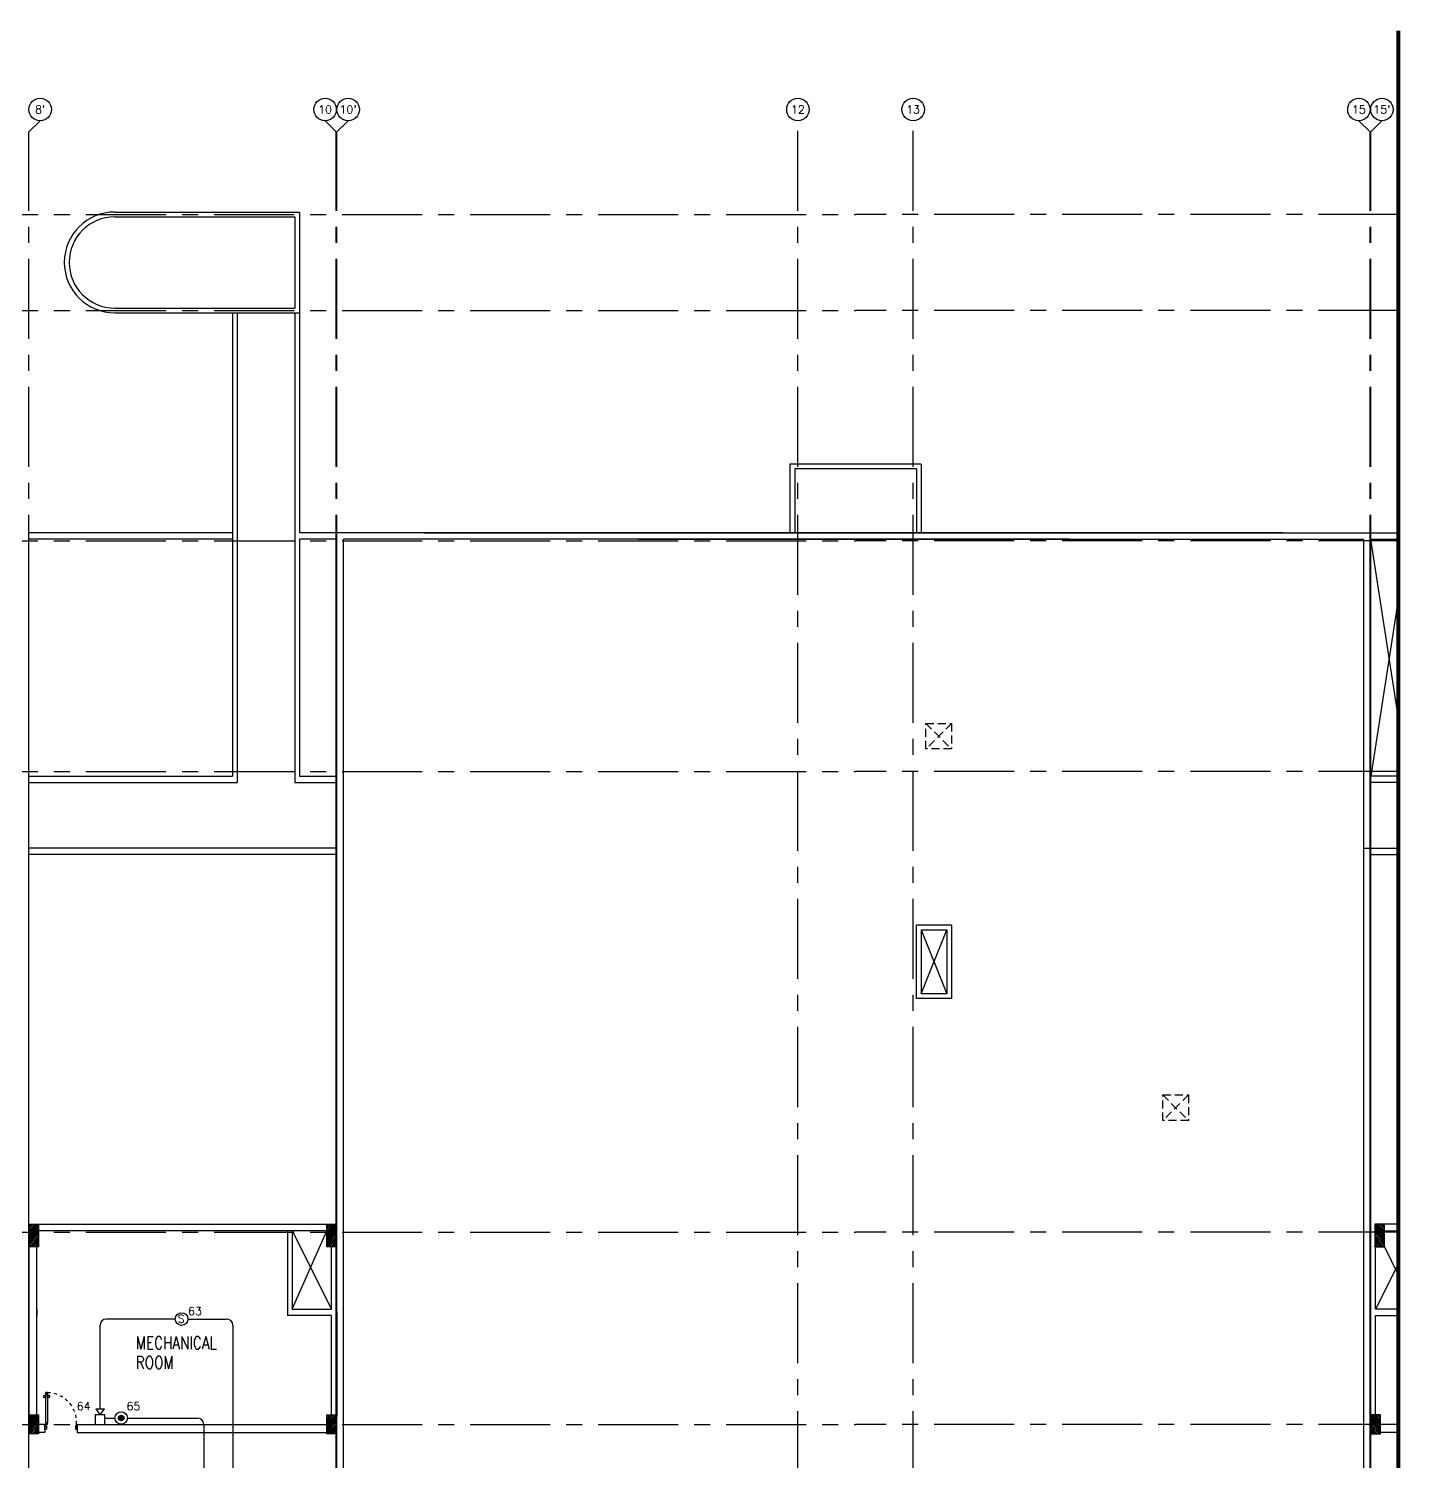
# Model space of a CAD drawing. Extents: x 89222.2 to 89308.7, y 39917.8 to 40003.3.
# Drawn here: x 89265.16 to 89308.01, y 39958.54 to 40003.3 of the extents above; entities that cross this region are included whole.
import ezdxf
from ezdxf.enums import TextEntityAlignment as Align

# ---------------------------------------------------------------- set-up
doc = ezdxf.new("R2010")
doc.units = 0
doc.header["$MEASUREMENT"] = 0
for name, pattern in [('CENTER2', [1.125, 0.75, -0.125, 0.125, -0.125]), ('CENTERX2', [4, 2.5, -0.5, 0.5, -0.5]), ('HIDDEN', [0.375, 0.25, -0.125])]:
    doc.linetypes.add(name, pattern=pattern)
doc.layers.get('0').update_dxf_attribs({"color": 11, "linetype": 'CONTINUOUS'})
for name, color, linetype in [('AX', 11, 'CONTINUOUS'), ('AX-CR', 11, 'CONTINUOUS'), ('AX-TXT', 11, 'CONTINUOUS'), ('AXES', 11, 'CENTERX2'), ('COL', 11, 'CONTINUOUS'), ('DOOR', 11, 'CONTINUOUS'), ('E-FIRE', 4, 'CONTINUOUS'), ('E-WIRE', 4, 'CONTINUOUS'), ('EJ', 11, 'CONTINUOUS'), ('ELEV', 11, 'CONTINUOUS'), ('HAT', 11, 'CONTINUOUS'), ('PROJ-L', 11, 'CONTINUOUS'), ('ROOF', 11, 'CONTINUOUS'), ('SHAFT', 11, 'CONTINUOUS'), ('TXT', 11, 'CONTINUOUS'), ('WALL', 11, 'CONTINUOUS')]:
    doc.layers.add(name, color=color, linetype=linetype)
doc.styles.add('ROMANS', font='ROMANS.shx')

# ---------------------------------------------------------------- blocks, each defined once
blk = doc.blocks.new('STL-DR')
at = {"layer": 'DOOR', "color": 0, "linetype": 'ByBlock'}
for p, q in [((50, 0), (0, 0)), ((0, -150), (0, 0)), ((50, -100), (50, 0)), ((0, -150), (25, -150)), ((25, -100), (50, -100)), ((25, -150), (25, -100)), ((75, -150), (25, -150)), ((25, -200), (25, -150)), ((75, -200), (25, -200)), ((75, -150), (75, -200)), ((950, -100), (950, 0)), ((950, 0), (1000, 0)), ((975, -100), (950, -100)), ((975, -150), (975, -100)), ((1000, -150), (975, -150)), ((1000, 0), (1000, -150)), ((18, -990), (9, -990)), ((9, -1055), (9, -990)), ((18, -1055), (9, -1055)), ((18, -978), (18, -1068)), ((25, -978), (18, -978)), ((18, -1055), (18, -990)), ((25, -1068), (18, -1068)), ((25, -1100), (75, -1100)), ((25, -1100), (25, -1150)), ((25, -1150), (75, -1150)), ((75, -1150), (25, -1150)), ((75, -978), (82, -978)), ((75, -1068), (82, -1068)), ((75, -1100), (75, -1150)), ((82, -978), (82, -1068)), ((82, -990), (91, -990)), ((82, -1055), (82, -990)), ((82, -1055), (91, -1055)), ((91, -1055), (91, -990))]:
    blk.add_line(p, q, dxfattribs=at)
at = {"layer": 'DOOR', "linetype": 'ByBlock'}
for p, q in [((25, -200), (25, -1100)), ((75, -1100), (75, -200))]:
    blk.add_line(p, q, dxfattribs=at)
at = {"layer": 'DOOR', "color": 0, "linetype": 'ByBlock'}
for centre in [(-24, -1023), (124, -1023)]:
    blk.add_circle(centre, 32.4, dxfattribs=at)
at = {"layer": 'DOOR', "linetype": 'HIDDEN', "ltscale": 0.5}
blk.add_arc((50, -223), 928, 271.544, 4.4816, dxfattribs=at)
at = {"layer": 'WALL'}
for p, q in [((0, 0), (0, -150)), ((0, 0), (0, -150)), ((1000, 0), (1000, -150))]:
    blk.add_line(p, q, dxfattribs=at)
blk = doc.blocks.new('C11')
at = {"layer": 'HAT'}
h = blk.add_hatch(dxfattribs=at)
h.set_pattern_fill('ANSI31', color=256, scale=300, style=0)
h.set_pattern_definition([(45, (-248556.182, -75061.005), (-26.5165043, 26.5165043), [])])
h.paths.add_polyline_path([(300, 700), (0, 700), (0, 350), (300, 350)])
h.paths.add_polyline_path([(300, 350), (0, 350), (0, 0), (300, 0)])
at = {"layer": 'COL'}
blk.add_lwpolyline([(300, 700), (300, 0), (0, 0), (0, 700)], close=True, dxfattribs=at)
blk = doc.blocks.new('AXU')
at = {"layer": 'AX-CR'}
blk.add_circle((0, 350), 350, dxfattribs=at)
at = {"layer": 'AX-TXT', "style": 'ROMANS'}
blk.add_attdef('AX', text='', height=250, dxfattribs=at).set_placement((0, 350), align=Align.MIDDLE)
blk = doc.blocks.new('S')
at = {"layer": 'E-FIRE'}
blk.add_circle((0, 0), 197, dxfattribs=at)
at = {"layer": 'E-FIRE', "color": 3, "style": 'ROMANS'}
blk.add_text('S', height=250, dxfattribs=at).set_placement((-119, -115))
blk = doc.blocks.new('MCP')
at = {"color": 1}
for p, q in [((-88, -9), (9, 88)), ((-82, 33), (-33, 82)), ((-80, -36), (36, 80)), ((-66, -58), (58, 66)), ((-47, -74), (74, 47)), ((-23, -85), (85, 23)), ((10, -88), (88, -10))]:
    blk.add_line(p, q, dxfattribs=at)
at = {"layer": 'E-FIRE'}
blk.add_circle((0, 0), 197, dxfattribs=at)
at = {"layer": 'E-FIRE', "color": 4}
blk.add_circle((0, 0), 88.1, dxfattribs=at)
blk = doc.blocks.new('ES')
at = {"layer": 'E-FIRE'}
blk.add_line((-135, 485), (134, 485), dxfattribs=at)
for points in [[(-135, 485), (0, 300)], [(0, 300), (0, 300), (134, 485)]]:
    blk.add_lwpolyline(points, dxfattribs=at)
blk.add_lwpolyline([(-150, 0), (150, 0), (150, 300), (-150, 300)], close=True, dxfattribs=at)

msp = doc.modelspace()

# ---------------------------------------------------------------- hatches: boundary and pattern name
at = {"layer": 'HAT'}
h = msp.add_hatch(dxfattribs=at)
h.set_pattern_fill('ANSI31', color=256, scale=0.3, style=0)
h.set_pattern_definition([(45, (89025.912482, 39890.188557), (-0.0265165043, 0.0265165043), [])])
h.paths.add_polyline_path([(89274.769, 39965.95), (89274.469, 39965.95), (89274.469, 39965.6), (89274.769, 39965.6)])
h.paths.add_polyline_path([(89274.769, 39965.6), (89274.469, 39965.6), (89274.469, 39965.25), (89274.769, 39965.25)])
h = msp.add_hatch(dxfattribs=at)
h.set_pattern_fill('ANSI31', color=256, scale=300, style=0)
h.set_pattern_definition([(135, (89556.064846, 39890.188557), (0.0265165043, 0.0265165043), [])])
h.paths.add_polyline_path([(89307.209, 39965.95), (89307.509, 39965.95), (89307.509, 39965.6), (89307.209, 39965.6)])
h.paths.add_polyline_path([(89307.209, 39965.6), (89307.509, 39965.6), (89307.509, 39965.25), (89307.209, 39965.25)])
h = msp.add_hatch(dxfattribs=at)
h.set_pattern_fill('ANSI31', color=256, scale=0.3, style=0)
h.set_pattern_definition([(45, (89016.292482, 39904.688557), (-0.0265165043, 0.0265165043), [])])
h.paths.add_polyline_path([(89265.469, 39960), (89265.169, 39960), (89265.169, 39959.7), (89265.469, 39959.7)])
h.paths.add_polyline_path([(89265.469, 39959.7), (89265.169, 39959.7), (89265.169, 39959.4), (89265.469, 39959.4)])
h = msp.add_hatch(dxfattribs=at)
h.set_pattern_fill('ANSI31', color=256, scale=0.3, style=0)
h.set_pattern_definition([(45, (89025.592482, 39904.688557), (-0.0265165043, 0.0265165043), [])])
h.paths.add_polyline_path([(89274.769, 39960), (89274.469, 39960), (89274.469, 39959.7), (89274.769, 39959.7)])
h.paths.add_polyline_path([(89274.769, 39959.7), (89274.469, 39959.7), (89274.469, 39959.4), (89274.769, 39959.4)])
h = msp.add_hatch(dxfattribs=at)
h.set_pattern_fill('ANSI31', color=256, scale=300, style=0)
h.set_pattern_definition([(135, (89556.260576, 39904.688557), (0.0265165043, 0.0265165043), [])])
h.paths.add_polyline_path([(89307.084, 39960), (89307.384, 39960), (89307.384, 39959.7), (89307.084, 39959.7)])
h.paths.add_polyline_path([(89307.084, 39959.7), (89307.384, 39959.7), (89307.384, 39959.4), (89307.084, 39959.4)])

# ---------------------------------------------------------------- linework, layer by layer
at = {"layer": 'AXES'}
for p, q in [((89265.169, 40000.078), (89265.519, 40000.428)), ((89274.769, 40000.078), (89274.419, 40000.428)), ((89274.789, 40000.078), (89275.139, 40000.428)), ((89289.189, 39921.615), (89289.189, 40000.428)), ((89292.789, 39921.615), (89292.789, 40000.428)), ((89307.064, 40000.078), (89306.714, 40000.428)), ((89307.084, 40000.078), (89307.434, 40000.428)), ((89265.169, 39921.615), (89265.169, 40000.078)), ((89274.769, 39921.615), (89274.769, 40000.078)), ((89274.789, 39921.615), (89274.789, 40000.078)), ((89307.064, 39921.615), (89307.064, 40000.078)), ((89307.084, 39921.615), (89307.084, 40000.078)), ((89222.949, 39997.5), (89290.989, 39997.5)), ((89307.948, 39997.5), (89290.989, 39997.5)), ((89222.949, 39994.5), (89290.989, 39994.5)), ((89307.948, 39994.5), (89290.989, 39994.5)), ((89222.949, 39987.3), (89290.989, 39987.3)), ((89307.948, 39987.3), (89290.989, 39987.3)), ((89222.949, 39980.1), (89290.989, 39980.1)), ((89307.948, 39980.1), (89290.989, 39980.1)), ((89222.949, 39965.7), (89290.989, 39965.7)), ((89307.948, 39965.7), (89290.989, 39965.7)), ((89222.949, 39959.7), (89290.989, 39959.7)), ((89307.948, 39959.7), (89290.989, 39959.7))]:
    msp.add_line(p, q, dxfattribs=at)
at = {"layer": 'COL'}
for p, q in [((89265.469, 39965.95), (89274.769, 39965.95)), ((89307.948, 39965.95), (89307.509, 39965.95)), ((89274.469, 39965.75), (89265.469, 39965.75)), ((89307.509, 39965.75), (89307.948, 39965.75)), ((89273.394, 39963.3), (89274.619, 39963.3)), ((89307.948, 39963.3), (89307.234, 39963.3)), ((89274.619, 39963.1), (89273.244, 39963.1)), ((89307.234, 39963.1), (89307.948, 39963.1))]:
    msp.add_line(p, q, dxfattribs=at)
for points in [[(89274.769, 39965.95), (89274.769, 39965.25), (89274.469, 39965.25), (89274.469, 39965.95)], [(89307.209, 39965.95), (89307.209, 39965.25), (89307.509, 39965.25), (89307.509, 39965.95)], [(89265.469, 39960), (89265.469, 39959.4), (89265.169, 39959.4), (89265.169, 39960)], [(89274.769, 39960), (89274.769, 39959.4), (89274.469, 39959.4), (89274.469, 39960)], [(89307.084, 39960), (89307.084, 39959.4), (89307.384, 39959.4), (89307.384, 39960)]]:
    msp.add_lwpolyline(points, close=True, dxfattribs=at)
at = {"layer": 'E-WIRE', "color": 4}
for p, q in [((89267.39, 39960.184), (89267.39, 39962.79)), ((89269.739, 39962.99), (89267.59, 39962.99)), ((89270.133, 39962.99), (89271.339, 39962.99)), ((89271.539, 39962.79), (89271.539, 39953.572)), ((89267.853, 39959.882), (89267.54, 39959.882)), ((89268.247, 39959.899), (89270.428, 39959.899)), ((89270.628, 39959.699), (89270.628, 39952.016))]:
    msp.add_line(p, q, dxfattribs=at)
for centre, start, end in [((89267.59, 39962.79), 90, 180), ((89271.339, 39962.79), 0, 90), ((89270.428, 39959.699), 0, 90)]:
    msp.add_arc(centre, 0.2, start, end, dxfattribs=at)
at = {"layer": 'EJ'}
for p, q in [((89265.169, 39928.23), (89265.169, 39987.55)), ((89274.769, 39928.23), (89274.769, 39987.55)), ((89274.789, 39929.234), (89274.789, 39987.55)), ((89274.789, 39928.23), (89274.789, 39987.55)), ((89274.769, 39977.5), (89274.769, 39979.75)), ((89274.789, 39977.5), (89274.789, 39979.75)), ((89274.769, 39965.95), (89274.769, 39977.5)), ((89274.789, 39965.95), (89274.789, 39977.5))]:
    msp.add_line(p, q, dxfattribs=at)
at = {"layer": 'EJ', "color": 8}
for p, q in [((89307.064, 39977.5), (89307.064, 39979.75)), ((89307.084, 39977.5), (89307.084, 39979.75)), ((89307.064, 39965.95), (89307.064, 39977.5)), ((89307.084, 39965.95), (89307.084, 39977.5)), ((89274.769, 39963.3), (89274.769, 39965.95)), ((89307.084, 39963.3), (89307.084, 39965.95)), ((89274.789, 39960), (89274.789, 39965.25)), ((89307.064, 39960), (89307.064, 39965.25)), ((89274.789, 39963.225), (89274.789, 39959.95)), ((89307.064, 39963.225), (89307.064, 39959.95)), ((89274.769, 39960), (89274.769, 39963.1)), ((89307.084, 39960), (89307.084, 39963.1))]:
    msp.add_line(p, q, dxfattribs=at)
at = {"layer": 'ELEV', "linetype": 'CENTER2', "const_width": 0.12}
msp.add_lwpolyline([(89307.948, 39917.894), (89307.948, 40003.244)], dxfattribs=at)
at = {"layer": 'PROJ-L', "linetype": 'Continuous'}
for p, q in [((89288.939, 39989.7), (89288.939, 39987.55)), ((89293.039, 39989.7), (89288.939, 39989.7)), ((89293.039, 39989.7), (89288.939, 39989.7)), ((89288.939, 39989.7), (89288.939, 39987.55)), ((89293.039, 39989.7), (89293.039, 39987.55)), ((89293.039, 39989.7), (89293.039, 39987.55)), ((89289.089, 39989.55), (89289.089, 39987.55)), ((89292.889, 39989.55), (89289.089, 39989.55)), ((89292.889, 39989.55), (89289.089, 39989.55)), ((89289.089, 39989.55), (89289.089, 39987.55)), ((89292.889, 39989.55), (89292.889, 39987.55)), ((89292.889, 39989.55), (89292.889, 39987.55))]:
    msp.add_line(p, q, dxfattribs=at)
at = {"layer": 'ROOF'}
for p, q in [((89267.848, 39997.575), (89273.624, 39997.575)), ((89267.848, 39997.425), (89273.474, 39997.425)), ((89273.474, 39997.425), (89273.474, 39994.575)), ((89273.624, 39997.575), (89273.624, 39994.425)), ((89267.848, 39994.575), (89273.474, 39994.575)), ((89267.848, 39994.425), (89273.624, 39994.425)), ((89271.524, 39994.425), (89271.524, 39979.95)), ((89271.674, 39994.425), (89271.674, 39979.75)), ((89273.474, 39994.425), (89273.474, 39979.75)), ((89273.624, 39994.425), (89273.624, 39987.55)), ((89271.524, 39987.55), (89265.169, 39987.55)), ((89271.524, 39987.35), (89265.169, 39987.35)), ((89274.769, 39987.55), (89273.624, 39987.55)), ((89273.624, 39987.35), (89273.624, 39979.95)), ((89274.769, 39987.35), (89273.624, 39987.35)), ((89274.769, 39979.95), (89274.769, 39987.35)), ((89304.343, 39987.55), (89274.789, 39987.55)), ((89297.668, 39987.35), (89274.989, 39987.35)), ((89274.989, 39929.234), (89274.989, 39987.35)), ((89277.51, 39987.55), (89307.948, 39987.55)), ((89284.185, 39987.35), (89306.864, 39987.35)), ((89306.864, 39928.43), (89306.864, 39987.35)), ((89307.064, 39928.43), (89307.064, 39987.55)), ((89307.084, 39979.95), (89307.084, 39987.55)), ((89307.084, 39987.35), (89307.948, 39987.35)), ((89265.169, 39979.75), (89265.169, 39979.95)), ((89265.169, 39979.95), (89271.524, 39979.95)), ((89265.169, 39979.75), (89271.674, 39979.75)), ((89273.474, 39979.75), (89274.769, 39979.75)), ((89273.624, 39979.95), (89274.769, 39979.95)), ((89307.948, 39979.75), (89307.064, 39979.75)), ((89307.948, 39979.95), (89307.084, 39979.95)), ((89274.769, 39977.7), (89265.169, 39977.7)), ((89274.769, 39977.5), (89265.169, 39977.5)), ((89265.169, 39965.952), (89265.169, 39977.5)), ((89306.864, 39977.7), (89307.948, 39977.7)), ((89307.084, 39977.5), (89307.948, 39977.5))]:
    msp.add_line(p, q, dxfattribs=at)
at = {"layer": 'ROOF', "linetype": 'Continuous'}
for p, q in [((89273.394, 39965.75), (89274.619, 39963.3)), ((89273.394, 39963.3), (89274.469, 39965.75)), ((89307.509, 39965.25), (89307.948, 39964.348)), ((89307.948, 39964.727), (89307.234, 39963.3))]:
    msp.add_line(p, q, dxfattribs=at)
at = {"layer": 'ROOF'}
for radius, start in [(1.575, 90.0142), (1.425, 90)]:
    msp.add_arc((89267.848, 39996), radius, start, 270, dxfattribs=at)
at = {"layer": 'SHAFT', "linetype": 'Continuous'}
for p, q in [((89307.948, 39981.766), (89307.084, 39987.35)), ((89307.948, 39985.533), (89307.084, 39979.95))]:
    msp.add_line(p, q, dxfattribs=at)
at = {"layer": 'SHAFT', "linetype": 'HIDDEN'}
for p, q in [((89293.989, 39981.6), (89293.189, 39980.8)), ((89293.189, 39981.6), (89293.989, 39980.8)), ((89301.389, 39969.99), (89300.589, 39969.19)), ((89300.589, 39969.99), (89301.389, 39969.19))]:
    msp.add_line(p, q, dxfattribs=at)
at = {"layer": 'SHAFT'}
for p, q in [((89293.039, 39975.15), (89293.839, 39973.15)), ((89293.039, 39973.15), (89293.839, 39975.15))]:
    msp.add_line(p, q, dxfattribs=at)
at = {"layer": 'SHAFT', "linetype": 'HIDDEN'}
for points in [[(89293.189, 39981.6), (89293.989, 39981.6), (89293.989, 39980.8), (89293.189, 39980.8)], [(89300.589, 39969.99), (89301.389, 39969.99), (89301.389, 39969.19), (89300.589, 39969.19)]]:
    msp.add_lwpolyline(points, close=True, dxfattribs=at)
at = {"layer": 'WALL'}
for p, q in [((89292.889, 39973), (89292.889, 39975.3)), ((89293.989, 39975.3), (89292.889, 39975.3)), ((89293.989, 39975.3), (89293.989, 39973)), ((89293.039, 39975.15), (89293.839, 39975.15)), ((89293.039, 39975.15), (89293.039, 39973.15)), ((89293.839, 39975.15), (89293.839, 39973.15)), ((89293.839, 39973.15), (89293.039, 39973.15)), ((89293.989, 39973), (89292.889, 39973)), ((89273.244, 39965.75), (89273.244, 39963.1)), ((89273.394, 39965.75), (89273.394, 39963.3)), ((89265.169, 39965.35), (89265.169, 39959.45)), ((89265.419, 39960), (89265.419, 39965.25)), ((89274.619, 39963.3), (89274.619, 39965.25)), ((89307.234, 39963.3), (89307.234, 39965.25)), ((89265.419, 39963.3), (89265.419, 39963.1)), ((89274.619, 39960), (89274.619, 39963.1)), ((89307.234, 39960), (89307.234, 39963.1)), ((89265.669, 39959.7), (89265.469, 39959.7)), ((89265.669, 39959.7), (89265.669, 39959.45)), ((89266.669, 39959.7), (89266.669, 39959.45)), ((89266.669, 39959.7), (89274.469, 39959.7)), ((89307.948, 39959.7), (89307.384, 39959.7)), ((89265.669, 39959.45), (89265.469, 39959.45)), ((89266.669, 39959.45), (89274.469, 39959.45)), ((89307.948, 39959.45), (89307.384, 39959.45))]:
    msp.add_line(p, q, dxfattribs=at)

# ---------------------------------------------------------------- block references
at = {"layer": 'AX', "xscale": 0.001, "yscale": 0.001, "zscale": 0.001}
for p, values in [((89265.519, 40000.428), {'AX': "8'"}), ((89274.419, 40000.428), {'AX': '10'}), ((89275.139, 40000.428), {'AX': "10'"}), ((89289.189, 40000.428), {'AX': '12'}), ((89289.189, 40000.428), {'AX': '12'}), ((89292.789, 40000.428), {'AX': '13'}), ((89292.789, 40000.428), {'AX': '13'})]:
    msp.add_blockref('AXU', p, dxfattribs=at).add_auto_attribs(values)
at = {"layer": 'AXES', "xscale": 0.001, "yscale": 0.001, "zscale": 0.001}
for p, values in [((89289.189, 40000.428), {'AX': '12'}), ((89289.189, 40000.428), {'AX': '12'}), ((89292.789, 40000.428), {'AX': '13'}), ((89292.789, 40000.428), {'AX': '13'}), ((89306.714, 40000.428), {'AX': '15'}), ((89307.434, 40000.428), {'AX': "15'"})]:
    msp.add_blockref('AXU', p, dxfattribs=at).add_auto_attribs(values)
at = {"layer": 'COL', "xscale": 0.001, "yscale": 0.001, "zscale": 0.001}
msp.add_blockref('C11', (89265.169, 39965.25), dxfattribs=at)
at = {"layer": 'DOOR', "color": 1, "xscale": -0.001, "yscale": 0.001, "zscale": 0.001, "rotation": 180}
msp.add_blockref('STL-DR', (89265.669, 39959.55), dxfattribs=at)
at = {"layer": 'WALL', "color": 4, "xscale": 0.001000000003841706, "yscale": 0.0009999999892897904, "zscale": 0.001}
for name, p in [('S', (89269.936, 39962.99)), ('ES', (89267.39, 39959.7)), ('MCP', (89268.049, 39959.899))]:
    msp.add_blockref(name, p, dxfattribs=at)

# ---------------------------------------------------------------- texts
at = {"layer": 'E-FIRE', "color": 4, "style": 'ROMANS'}
for s, p in [('63', (89270.139, 39963.114)), ('64', (89266.663, 39960.143)), ('65', (89268.218, 39960.143))]:
    msp.add_text(s, height=0.25, dxfattribs=at).set_placement(p)
at = {"layer": 'TXT', "style": 'ROMANS', "width": 0.8}
for s, p in [('MECHANICAL', (89268.504, 39962.053)), ('ROOM', (89268.504, 39961.438))]:
    msp.add_text(s, height=0.3885, dxfattribs=at).set_placement(p)

doc.saveas('drawing.dxf')
